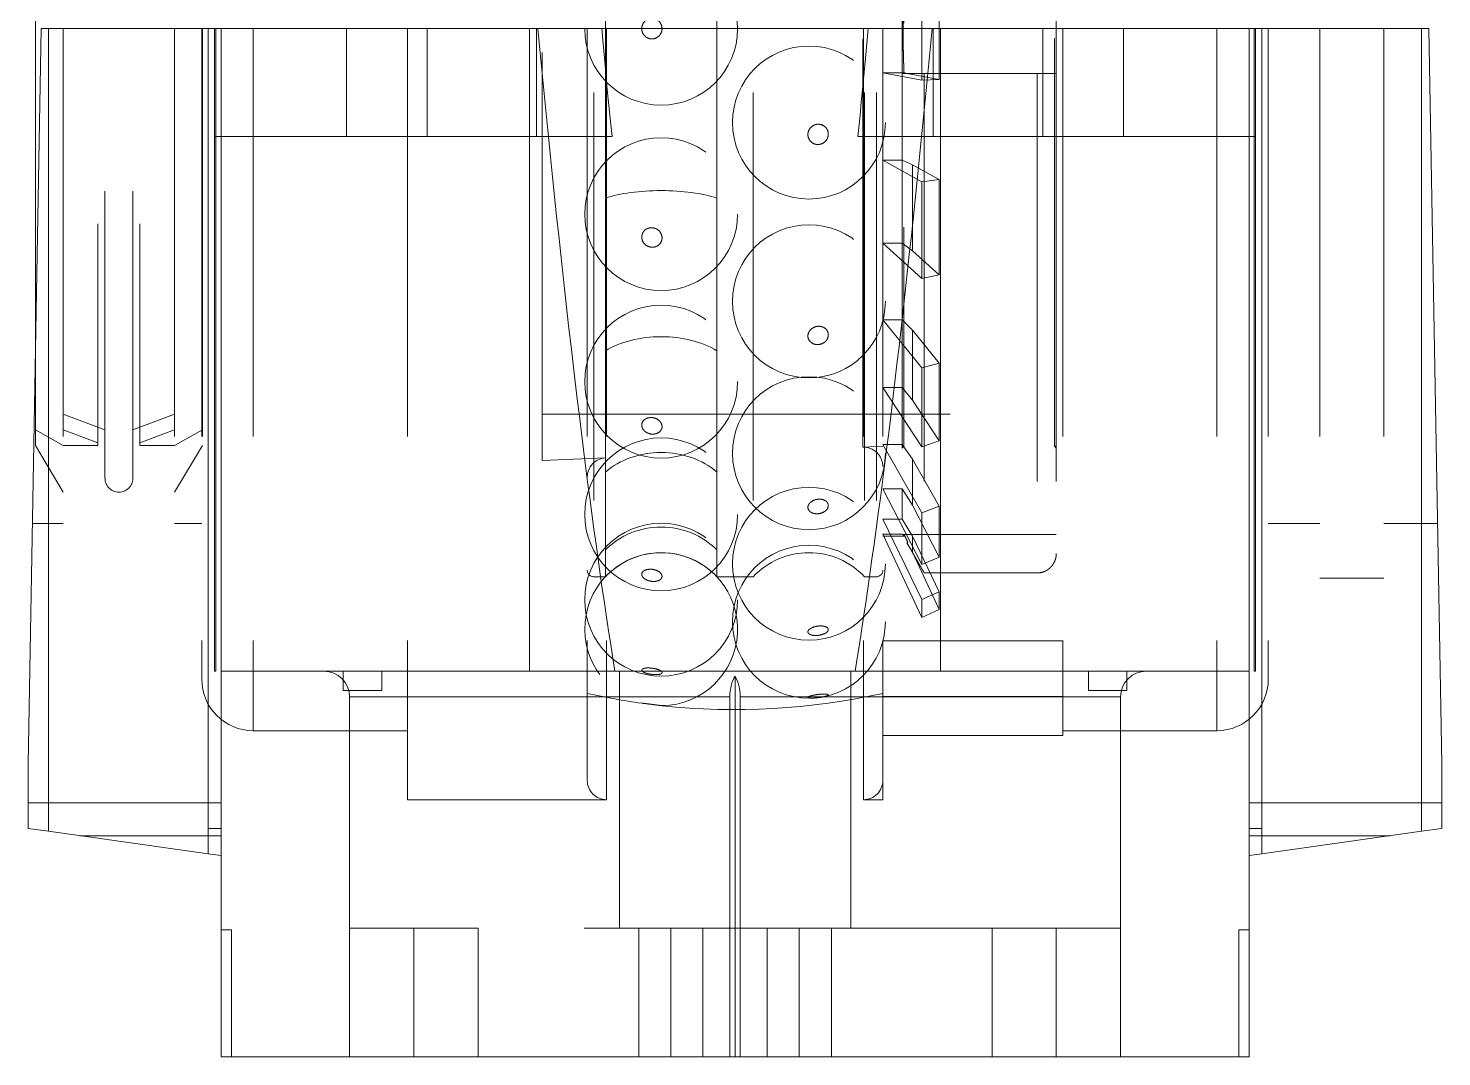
# Model space of a CAD drawing. Header units: millimetres. Extents: x -654804 to -654016, y 0 to 722.
# Drawn here: x -654229.8 to -654119.8, y 370.6 to 450.7 of the extents above; entities that cross this region are included whole.
import ezdxf

# ---------------------------------------------------------------- set-up
doc = ezdxf.new("R2010")
doc.units = ezdxf.units.MM
doc.linetypes.add('HIDDEN', pattern=[9.525, 6.35, -3.175])
for name, color, linetype, lineweight in [('Estreito visível (ISO)', 7, 'Continuous', 9), ('OCULTO', 3, 'HIDDEN', 5), ('Visível (ISO)', 7, 'Continuous', 9)]:
    doc.layers.add(name, color=color, linetype=linetype, lineweight=lineweight)

msp = doc.modelspace()

# ---------------------------------------------------------------- linework, layer by layer
at = {"layer": 'Estreito visível (ISO)'}
for p, q in [((-654228.25, 450.64), (-654228.25, 388.18)), ((-654205.05, 450.64), (-654205.05, 442.24)), ((-654198.78, 450.64), (-654198.78, 442.24)), ((-654190.25, 450.64), (-654190.25, 442.24)), ((-654184.81, 450.67), (-654184.81, 450.64)), ((-654164.81, 450.67), (-654164.81, 450.64)), ((-654159.38, 450.64), (-654159.38, 442.24)), ((-654150.85, 450.64), (-654150.85, 442.24)), ((-654144.58, 450.64), (-654144.58, 442.24)), ((-654121.38, 450.64), (-654121.38, 388.18)), ((-654175.21, 398.64), (-654204.81, 398.64)), ((-654144.81, 398.64), (-654174.41, 398.64))]:
    msp.add_line(p, q, dxfattribs=at)
at = {"layer": 'OCULTO', "ltscale": 5}
for p, q in [((-654185.81, 493.29), (-654185.81, 407.99)), ((-654173.4, 493.29), (-654173.4, 407.99)), ((-654164.73, 493.29), (-654164.73, 407.99)), ((-654163.81, 493.29), (-654163.81, 407.99)), ((-654223.85, 485.63), (-654223.85, 415.65)), ((-654221.68, 485.63), (-654221.68, 415.65)), ((-654184.9, 484.03), (-654184.9, 417.24)), ((-654224.39, 483.07), (-654224.39, 418.21)), ((-654221.14, 483.07), (-654221.14, 418.21)), ((-654164.87, 418.07), (-654164.87, 482.89)), ((-654161.67, 482.82), (-654161.67, 418.14)), ((-654149.95, 418.14), (-654149.95, 482.82)), ((-654184.9, 463.82), (-654184.9, 450.64)), ((-654176.23, 463.82), (-654176.23, 450.64)), ((-654160.28, 454.65), (-654160.28, 446.63)), ((-654158.92, 454.59), (-654158.92, 446.68)), ((-654161.81, 454.08), (-654161.81, 447.2)), ((-654149.81, 454.14), (-654149.81, 447.14)), ((-654227.1, 450.64), (-654227.1, 412.14)), ((-654218.43, 450.64), (-654218.43, 412.14)), ((-654216.31, 450.64), (-654216.31, 400.01)), ((-654216.26, 450.64), (-654216.26, 418.21)), ((-654215.21, 442.24), (-654215.21, 450.64)), ((-654214.81, 450.64), (-654214.81, 442.24)), ((-654212.31, 450.64), (-654212.31, 396.01)), ((-654200.31, 450.64), (-654200.31, 390.64)), ((-654190.81, 450.64), (-654190.81, 442.24)), ((-654189.81, 417.03), (-654189.81, 450.64)), ((-654186.31, 450.64), (-654186.31, 392.14)), ((-654184.9, 450.64), (-654184.9, 437.46)), ((-654184.81, 450.64), (-654184.81, 390.64)), ((-654176.23, 450.64), (-654176.23, 437.46)), ((-654164.81, 450.64), (-654164.81, 390.64)), ((-654163.31, 450.64), (-654163.31, 390.64)), ((-654158.81, 450.64), (-654158.81, 442.24)), ((-654149.31, 450.64), (-654149.31, 395.64)), ((-654137.31, 450.64), (-654137.31, 396.01)), ((-654134.81, 442.24), (-654134.81, 450.64)), ((-654134.42, 450.64), (-654134.42, 442.24)), ((-654133.31, 450.64), (-654133.31, 400.01)), ((-654129.31, 450.64), (-654129.31, 407.89)), ((-654124.31, 450.64), (-654124.31, 407.89)), ((-654163.31, 447.2), (-654160.28, 446.63)), ((-654163.31, 447.2), (-654161.81, 447.2)), ((-654161.81, 447.2), (-654161.81, 447.2)), ((-654161.66, 447.2), (-654161.81, 447.2)), ((-654161.81, 447.2), (-654161.81, 440.41)), ((-654161.35, 447.14), (-654161.66, 447.2)), ((-654161.01, 447.07), (-654161.43, 447.14)), ((-654161.43, 447.14), (-654161.35, 447.14)), ((-654161.01, 447.07), (-654161.01, 447.14)), ((-654158.92, 446.68), (-654161.01, 447.07)), ((-654160.28, 446.63), (-654158.92, 446.68)), ((-654160.08, 447.14), (-654160.08, 408.28)), ((-654151.31, 447.14), (-654160.08, 447.14)), ((-654149.81, 447.14), (-654151.31, 447.14)), ((-654151.31, 447.14), (-654151.31, 408.28)), ((-654149.81, 447.14), (-654149.81, 409.79)), ((-654163.31, 440.41), (-654161.81, 440.41)), ((-654160.28, 438.73), (-654163.31, 440.41)), ((-654161.81, 440.41), (-654161.81, 433.94)), ((-654161.81, 440.41), (-654161.01, 440.05)), ((-654161.01, 433.35), (-654161.01, 440.05)), ((-654161.01, 440.05), (-654158.92, 438.9)), ((-654158.92, 438.9), (-654160.28, 438.73)), ((-654160.28, 438.73), (-654160.28, 431.2)), ((-654158.92, 438.9), (-654158.92, 431.47)), ((-654184.9, 437.46), (-654184.9, 425.57)), ((-654176.23, 437.46), (-654176.23, 425.57)), ((-654163.31, 433.94), (-654160.28, 431.2)), ((-654163.31, 433.94), (-654161.81, 433.94)), ((-654161.01, 433.35), (-654161.81, 433.94)), ((-654161.81, 433.94), (-654161.81, 427.98)), ((-654158.92, 431.47), (-654161.01, 433.35)), ((-654160.28, 431.2), (-654158.92, 431.47)), ((-654163.31, 427.98), (-654161.81, 427.98)), ((-654160.28, 424.25), (-654163.31, 427.98)), ((-654161.81, 427.98), (-654161.81, 422.71)), ((-654161.81, 427.98), (-654161.01, 427.18)), ((-654161.01, 421.72), (-654161.01, 427.18)), ((-654161.01, 427.18), (-654158.92, 424.62)), ((-654229.26, 424.91), (-654229.26, 418.21)), ((-654184.9, 425.57), (-654184.9, 416.13)), ((-654176.23, 425.57), (-654176.23, 416.13)), ((-654158.92, 424.62), (-654160.28, 424.25)), ((-654158.92, 424.62), (-654158.92, 418.56)), ((-654160.28, 424.25), (-654160.28, 418.11)), ((-654163.31, 422.71), (-654160.28, 418.11)), ((-654163.31, 422.71), (-654161.81, 422.71)), ((-654161.01, 421.72), (-654161.81, 422.71)), ((-654161.81, 422.71), (-654161.81, 418.28)), ((-654158.92, 418.56), (-654161.01, 421.72)), ((-654227.1, 420.64), (-654223.85, 419.42)), ((-654218.43, 420.64), (-654221.68, 419.42)), ((-654189.81, 420.64), (-654149.81, 420.64)), ((-654229.26, 419.42), (-654227.1, 418.21)), ((-654227.1, 419.42), (-654224.39, 418.41)), ((-654218.43, 419.42), (-654221.14, 418.41)), ((-654216.26, 419.42), (-654218.43, 418.21)), ((-654229.26, 418.21), (-654227.1, 414.57)), ((-654224.39, 418.21), (-654227.1, 418.21)), ((-654218.43, 418.21), (-654221.14, 418.21)), ((-654216.26, 418.21), (-654218.43, 414.57)), ((-654163.31, 418.14), (-654164.87, 418.07)), ((-654163.31, 418.28), (-654161.81, 418.28)), ((-654160.28, 412.96), (-654163.31, 418.28)), ((-654161.81, 418.28), (-654161.81, 418)), ((-654161.81, 418.28), (-654161.01, 417.14)), ((-654161.67, 418.14), (-654161.81, 418)), ((-654161.81, 418.14), (-654161.67, 418.14)), ((-654160.28, 418.11), (-654158.92, 418.56)), ((-654149.95, 418.14), (-654149.81, 418)), ((-654149.95, 418.14), (-654149.81, 418.14)), ((-654184.9, 417.24), (-654189.81, 417.03)), ((-654161.01, 413.57), (-654161.01, 417.14)), ((-654161.01, 417.14), (-654158.92, 413.48)), ((-654184.9, 416.13), (-654184.9, 410.08)), ((-654176.23, 416.13), (-654176.23, 410.08)), ((-654163.31, 414.84), (-654160.28, 408.95)), ((-654163.31, 414.84), (-654161.81, 414.84)), ((-654161.01, 413.57), (-654161.81, 414.84)), ((-654161.81, 414.84), (-654161.81, 412.48)), ((-654158.92, 409.52), (-654161.01, 413.57)), ((-654158.92, 413.48), (-654160.28, 412.96)), ((-654160.28, 412.96), (-654160.28, 408.95)), ((-654158.92, 413.48), (-654158.92, 409.52)), ((-654227.1, 412.14), (-654229.49, 412.14)), ((-654216.31, 412.14), (-654218.43, 412.14)), ((-654163.31, 412.48), (-654161.81, 412.48)), ((-654160.28, 406.21), (-654163.31, 412.48)), ((-654161.81, 412.48), (-654161.01, 411.14)), ((-654129.31, 412.14), (-654133.31, 412.14)), ((-654120.14, 412.14), (-654124.31, 412.14)), ((-654163.31, 411.29), (-654160.28, 404.81)), ((-654163.31, 411.29), (-654161.81, 411.29)), ((-654163.31, 411.14), (-654161.66, 411.14)), ((-654161.81, 411.28), (-654161.81, 411.29)), ((-654161.81, 411.29), (-654161.81, 411.28)), ((-654161.66, 411.28), (-654161.81, 411.28)), ((-654161.73, 411.28), (-654161.66, 411.14)), ((-654161.66, 411.14), (-654161.66, 411.28)), ((-654161.35, 410.63), (-654161.66, 411.28)), ((-654161.65, 411.28), (-654161.66, 411.28)), ((-654149.81, 411.28), (-654161.65, 411.28)), ((-654161.01, 409.9), (-654161.43, 410.63)), ((-654161.43, 410.63), (-654161.35, 410.63)), ((-654161.01, 409.9), (-654161.01, 411.14)), ((-654161.01, 411.14), (-654158.92, 406.82)), ((-654184.9, 410.08), (-654184.9, 407.99)), ((-654176.23, 410.08), (-654176.23, 407.99)), ((-654158.92, 405.44), (-654161.01, 409.9)), ((-654160.28, 408.95), (-654158.92, 409.52)), ((-654160.08, 408.28), (-654151.31, 408.28)), ((-654184.9, 407.99), (-654185.81, 407.99)), ((-654173.4, 407.99), (-654176.23, 407.99)), ((-654163.81, 407.99), (-654164.73, 407.99)), ((-654124.31, 407.89), (-654129.31, 407.89)), ((-654158.92, 406.82), (-654160.28, 406.21)), ((-654160.28, 406.21), (-654160.28, 404.81)), ((-654158.92, 406.82), (-654158.92, 405.44)), ((-654160.28, 404.81), (-654158.92, 405.44)), ((-654163.31, 403.01), (-654149.31, 403.01)), ((-654205.31, 400.64), (-654205.31, 399.14)), ((-654202.31, 400.64), (-654202.31, 399.14)), ((-654183.81, 400.64), (-654183.81, 380.64)), ((-654165.81, 400.64), (-654165.81, 380.64)), ((-654147.31, 400.64), (-654147.31, 399.14)), ((-654144.31, 400.64), (-654144.31, 399.14)), ((-654202.31, 399.14), (-654205.31, 399.14)), ((-654149.31, 398.68), (-654163.31, 398.68)), ((-654144.31, 399.14), (-654147.31, 399.14)), ((-654200.31, 396.01), (-654212.31, 396.01)), ((-654137.31, 396.01), (-654149.31, 396.01)), ((-654149.31, 395.64), (-654163.31, 395.64)), ((-654184.81, 390.64), (-654200.31, 390.64)), ((-654163.31, 390.64), (-654164.81, 390.64)), ((-654229.81, 390.4), (-654214.81, 390.4)), ((-654119.81, 390.4), (-654134.81, 390.4)), ((-654225.8, 387.84), (-654214.81, 387.84)), ((-654123.83, 387.84), (-654134.81, 387.84)), ((-654194.81, 380.64), (-654204.81, 380.64)), ((-654199.81, 370.64), (-654199.81, 380.64)), ((-654154.81, 380.64), (-654194.81, 380.64)), ((-654194.81, 370.64), (-654194.81, 380.64)), ((-654182.31, 370.64), (-654182.31, 380.64)), ((-654179.81, 370.64), (-654179.81, 380.64)), ((-654177.31, 370.64), (-654177.31, 380.64)), ((-654172.31, 370.64), (-654172.31, 380.64)), ((-654169.81, 370.64), (-654169.81, 380.64)), ((-654167.31, 370.64), (-654167.31, 380.64)), ((-654144.81, 380.64), (-654154.81, 380.64)), ((-654154.81, 370.64), (-654154.81, 380.64)), ((-654149.81, 370.64), (-654149.81, 380.64)), ((-654214.01, 380.52), (-654214.81, 380.52)), ((-654214.01, 370.64), (-654214.01, 380.52)), ((-654135.61, 370.64), (-654135.61, 380.52)), ((-654134.81, 380.52), (-654135.61, 380.52))]:
    msp.add_line(p, q, dxfattribs=at)
for centre in [(-654169.06, 443.33), (-654169.06, 443.33), (-654180.56, 436.2), (-654169.06, 429.42), (-654169.06, 429.42), (-654180.56, 423.17), (-654169.06, 417.6), (-654169.06, 417.6), (-654180.56, 412.84), (-654169.06, 409), (-654169.06, 409), (-654180.56, 406.2), (-654169.06, 404.49), (-654169.06, 404.49)]:
    msp.add_circle(centre, 5.95, dxfattribs=at)
for centre, radius, start, end in [((-654180.56, 450.64), 5.95, 180, 179.7113), ((-654164.81, 416.57), 1.5, 0, 92.1488), ((-654184.81, 415.74), 1.5, 93.2651, 180), ((-654222.76, 415.65), 1.08, 180, 0), ((-654180.56, 403.91), 5.95, 270.6661, 255.304), ((-654180.56, 403.91), 5.95, 43.225, 136.775), ((-654169.06, 403.91), 5.95, 43.225, 136.775), ((-654185.81, 408.49), 0.5, 180, 270), ((-654163.81, 408.49), 0.5, 270, 0), ((-654212.31, 400.01), 4, 180, 270), ((-654137.31, 400.01), 4, 270, 0), ((-654174.81, 450.64), 52.99, 257.4651, 262.1246), ((-654174.81, 450.64), 52.99, 263.8454, 282.5349), ((-654184.81, 392.14), 1.5, 180, 270), ((-654164.81, 392.14), 1.5, 270, 0)]:
    msp.add_arc(centre, radius, start, end, dxfattribs=at)
for centre, major_axis, ratio, start_param, end_param in [((-654174.81, 1637.67), (0, -1265.67), 0.034921, 5.928828, 5.948478), ((-654174.81, 1637.67), (0, -1265.67), 0.034921, 0.334707, 0.354357), ((-654180.56, 436.2), (-5.95, 0), 0.309017, 3.896011, 5.528767), ((-654180.56, 423.17), (-5.95, 0), 0.587785, 3.896011, 5.528767), ((-654180.56, 412.84), (-5.95, 0), 0.809017, 3.896011, 5.528767), ((-654180.56, 406.2), (-5.95, 0), 0.951057, 3.896011, 5.528767)]:
    msp.add_ellipse(centre, major_axis=major_axis, ratio=ratio, start_param=start_param, end_param=end_param, dxfattribs=at)
for points, weights in [([(-654161.66, 454.08), (-654161.8, 450.64), (-654161.66, 447.2)], [1.07430869798, 1.07841238268, 1.07430869798]), ([(-654161.81, 447.14), (-654161.81, 447.17), (-654161.81, 447.2)], [1.00024539297, 1.00019062915, 1.00013535102]), ([(-654161.43, 447.14), (-654161.62, 447.14), (-654161.81, 447.14)], [1.00023587986, 1.00015372377, 1.00000509728]), ([(-654161.35, 447.14), (-654161.18, 447.14), (-654161.01, 447.14)], [1.00075636282, 1.00097974335, 1.00111944366]), ([(-654160.08, 447.14), (-654160.55, 447.14), (-654161.01, 447.14)], [1, 1.00035451558, 1.00033655733]), ([(-654161.81, 411.28), (-654161.81, 411.28), (-654161.81, 411.28)], [1, 1.00006805661, 1.00013535102]), ([(-654161.35, 410.63), (-654161.5, 410.96), (-654161.65, 411.28)], [1.00075636282, 1.00055729409, 1.00029176872]), ([(-654161.43, 410.63), (-654160.78, 409.49), (-654160.08, 408.28)], [1.00023587986, 1.000522526, 1])]:
    msp.add_rational_spline(points, weights, degree=2, dxfattribs=at)
for points, knots in [([(-654182.07, 450.64), (-654182.07, 450.7), (-654182.06, 450.8), (-654182, 450.99), (-654181.94, 451.09), (-654181.79, 451.26), (-654181.7, 451.32), (-654181.49, 451.41), (-654181.38, 451.43), (-654181.19, 451.43), (-654181.07, 451.41), (-654180.87, 451.32), (-654180.77, 451.26), (-654180.62, 451.09), (-654180.57, 450.99), (-654180.5, 450.8), (-654180.49, 450.7), (-654180.49, 450.57), (-654180.5, 450.48), (-654180.57, 450.28), (-654180.62, 450.19), (-654180.77, 450.02), (-654180.87, 449.95), (-654181.07, 449.86), (-654181.19, 449.84), (-654181.38, 449.84), (-654181.49, 449.86), (-654181.7, 449.95), (-654181.79, 450.02), (-654181.94, 450.19), (-654182, 450.28), (-654182.06, 450.48), (-654182.07, 450.57), (-654182.07, 450.64)], [0, 0, 0, 0, 0.0198918, 0.0198918, 0.0397835, 0.0397835, 0.0596753, 0.0596753, 0.0795671, 0.0795671, 0.0994588, 0.0994588, 0.1193506, 0.1193506, 0.1392423, 0.1392423, 0.1591341, 0.1591341, 0.1790259, 0.1790259, 0.1989176, 0.1989176, 0.2188094, 0.2188094, 0.2387012, 0.2387012, 0.2585929, 0.2585929, 0.2784847, 0.2784847, 0.2983765, 0.2983765, 0.3182682, 0.3182682, 0.3182682, 0.3182682]), ([(-654169.14, 442.4), (-654169.14, 442.33), (-654169.13, 442.24), (-654169.06, 442.05), (-654169, 441.95), (-654168.85, 441.79), (-654168.76, 441.72), (-654168.55, 441.64), (-654168.44, 441.62), (-654168.24, 441.63), (-654168.13, 441.65), (-654167.93, 441.74), (-654167.83, 441.81), (-654167.68, 441.98), (-654167.63, 442.08), (-654167.56, 442.27), (-654167.55, 442.36), (-654167.55, 442.49), (-654167.56, 442.59), (-654167.63, 442.78), (-654167.68, 442.87), (-654167.83, 443.03), (-654167.93, 443.1), (-654168.13, 443.18), (-654168.24, 443.2), (-654168.44, 443.2), (-654168.55, 443.18), (-654168.76, 443.08), (-654168.85, 443.01), (-654169, 442.85), (-654169.06, 442.75), (-654169.13, 442.56), (-654169.14, 442.46), (-654169.14, 442.4)], [0, 0, 0, 0, 0.0199596, 0.0199596, 0.0399192, 0.0399192, 0.0598788, 0.0598788, 0.0798384, 0.0798384, 0.099798, 0.099798, 0.1197576, 0.1197576, 0.1397172, 0.1397172, 0.1596768, 0.1596768, 0.1796364, 0.1796364, 0.199596, 0.199596, 0.2195556, 0.2195556, 0.2395152, 0.2395152, 0.2594748, 0.2594748, 0.2794344, 0.2794344, 0.299394, 0.299394, 0.3193536, 0.3193536, 0.3193536, 0.3193536]), ([(-654169.14, 442.4), (-654169.14, 442.46), (-654169.13, 442.56), (-654169.06, 442.75), (-654169, 442.85), (-654168.85, 443.02), (-654168.76, 443.09), (-654168.55, 443.18), (-654168.44, 443.2), (-654168.24, 443.2), (-654168.13, 443.19), (-654167.93, 443.1), (-654167.83, 443.03), (-654167.68, 442.87), (-654167.63, 442.78), (-654167.56, 442.59), (-654167.55, 442.49), (-654167.55, 442.36), (-654167.56, 442.27), (-654167.63, 442.08), (-654167.68, 441.98), (-654167.83, 441.81), (-654167.93, 441.74), (-654168.13, 441.65), (-654168.24, 441.63), (-654168.44, 441.62), (-654168.55, 441.64), (-654168.76, 441.72), (-654168.85, 441.79), (-654169, 441.95), (-654169.06, 442.05), (-654169.13, 442.24), (-654169.14, 442.33), (-654169.14, 442.4)], [0, 0, 0, 0, 0.0199596, 0.0199596, 0.0399192, 0.0399192, 0.0598788, 0.0598788, 0.0798384, 0.0798384, 0.099798, 0.099798, 0.1197576, 0.1197576, 0.1397172, 0.1397172, 0.1596768, 0.1596768, 0.1796364, 0.1796364, 0.199596, 0.199596, 0.2195556, 0.2195556, 0.2395152, 0.2395152, 0.2594748, 0.2594748, 0.2794344, 0.2794344, 0.299394, 0.299394, 0.3193536, 0.3193536, 0.3193536, 0.3193536]), ([(-654182.07, 434.42), (-654182.07, 434.48), (-654182.06, 434.57), (-654182, 434.75), (-654181.94, 434.85), (-654181.79, 435), (-654181.7, 435.06), (-654181.49, 435.13), (-654181.38, 435.15), (-654181.19, 435.14), (-654181.07, 435.12), (-654180.87, 435.03), (-654180.77, 434.96), (-654180.62, 434.79), (-654180.57, 434.7), (-654180.5, 434.51), (-654180.49, 434.42), (-654180.49, 434.3), (-654180.5, 434.21), (-654180.57, 434.03), (-654180.62, 433.93), (-654180.77, 433.78), (-654180.87, 433.72), (-654181.07, 433.64), (-654181.19, 433.63), (-654181.38, 433.64), (-654181.49, 433.66), (-654181.7, 433.75), (-654181.79, 433.82), (-654181.94, 433.98), (-654182, 434.08), (-654182.06, 434.27), (-654182.07, 434.36), (-654182.07, 434.42)], [0, 0, 0, 0, 0.0198918, 0.0198918, 0.0397835, 0.0397835, 0.0596753, 0.0596753, 0.0795671, 0.0795671, 0.0994588, 0.0994588, 0.1193506, 0.1193506, 0.1392423, 0.1392423, 0.1591341, 0.1591341, 0.1790259, 0.1790259, 0.1989176, 0.1989176, 0.2188094, 0.2188094, 0.2387012, 0.2387012, 0.2585929, 0.2585929, 0.2784847, 0.2784847, 0.2983765, 0.2983765, 0.3182682, 0.3182682, 0.3182682, 0.3182682]), ([(-654169.14, 426.72), (-654169.14, 426.66), (-654169.13, 426.58), (-654169.06, 426.41), (-654169, 426.32), (-654168.85, 426.19), (-654168.76, 426.13), (-654168.55, 426.06), (-654168.44, 426.05), (-654168.24, 426.06), (-654168.13, 426.08), (-654167.93, 426.18), (-654167.83, 426.24), (-654167.68, 426.4), (-654167.63, 426.49), (-654167.56, 426.67), (-654167.55, 426.75), (-654167.55, 426.87), (-654167.56, 426.95), (-654167.63, 427.12), (-654167.68, 427.21), (-654167.83, 427.35), (-654167.93, 427.4), (-654168.13, 427.47), (-654168.24, 427.48), (-654168.44, 427.47), (-654168.55, 427.45), (-654168.76, 427.36), (-654168.85, 427.29), (-654169, 427.13), (-654169.06, 427.04), (-654169.13, 426.87), (-654169.14, 426.78), (-654169.14, 426.72)], [0, 0, 0, 0, 0.0199596, 0.0199596, 0.0399192, 0.0399192, 0.0598788, 0.0598788, 0.0798384, 0.0798384, 0.099798, 0.099798, 0.1197576, 0.1197576, 0.1397172, 0.1397172, 0.1596768, 0.1596768, 0.1796364, 0.1796364, 0.199596, 0.199596, 0.2195556, 0.2195556, 0.2395152, 0.2395152, 0.2594748, 0.2594748, 0.2794344, 0.2794344, 0.299394, 0.299394, 0.3193536, 0.3193536, 0.3193536, 0.3193536]), ([(-654169.14, 426.72), (-654169.14, 426.78), (-654169.13, 426.87), (-654169.06, 427.04), (-654169, 427.13), (-654168.85, 427.29), (-654168.76, 427.36), (-654168.55, 427.45), (-654168.44, 427.47), (-654168.24, 427.48), (-654168.13, 427.47), (-654167.93, 427.4), (-654167.83, 427.35), (-654167.68, 427.21), (-654167.63, 427.12), (-654167.56, 426.95), (-654167.55, 426.87), (-654167.55, 426.75), (-654167.56, 426.67), (-654167.63, 426.49), (-654167.68, 426.4), (-654167.83, 426.24), (-654167.93, 426.18), (-654168.13, 426.09), (-654168.24, 426.06), (-654168.44, 426.05), (-654168.55, 426.06), (-654168.76, 426.13), (-654168.85, 426.19), (-654169, 426.32), (-654169.06, 426.41), (-654169.13, 426.58), (-654169.14, 426.66), (-654169.14, 426.72)], [0, 0, 0, 0, 0.0199596, 0.0199596, 0.0399192, 0.0399192, 0.0598788, 0.0598788, 0.0798384, 0.0798384, 0.099798, 0.099798, 0.1197576, 0.1197576, 0.1397172, 0.1397172, 0.1596768, 0.1596768, 0.1796364, 0.1796364, 0.199596, 0.199596, 0.2195556, 0.2195556, 0.2395152, 0.2395152, 0.2594748, 0.2594748, 0.2794344, 0.2794344, 0.299394, 0.299394, 0.3193536, 0.3193536, 0.3193536, 0.3193536]), ([(-654182.07, 419.79), (-654182.07, 419.84), (-654182.06, 419.92), (-654182, 420.07), (-654181.94, 420.15), (-654181.79, 420.27), (-654181.7, 420.32), (-654181.49, 420.37), (-654181.38, 420.38), (-654181.19, 420.37), (-654181.07, 420.34), (-654180.87, 420.26), (-654180.77, 420.19), (-654180.62, 420.05), (-654180.57, 419.97), (-654180.5, 419.8), (-654180.49, 419.73), (-654180.49, 419.62), (-654180.5, 419.54), (-654180.57, 419.39), (-654180.62, 419.32), (-654180.77, 419.19), (-654180.87, 419.15), (-654181.07, 419.09), (-654181.19, 419.08), (-654181.38, 419.09), (-654181.49, 419.12), (-654181.7, 419.21), (-654181.79, 419.27), (-654181.94, 419.41), (-654182, 419.5), (-654182.06, 419.66), (-654182.07, 419.73), (-654182.07, 419.79)], [0, 0, 0, 0, 0.0198918, 0.0198918, 0.0397835, 0.0397835, 0.0596753, 0.0596753, 0.0795671, 0.0795671, 0.0994588, 0.0994588, 0.1193506, 0.1193506, 0.1392423, 0.1392423, 0.1591341, 0.1591341, 0.1790259, 0.1790259, 0.1989176, 0.1989176, 0.2188094, 0.2188094, 0.2387012, 0.2387012, 0.2585929, 0.2585929, 0.2784847, 0.2784847, 0.2983765, 0.2983765, 0.3182682, 0.3182682, 0.3182682, 0.3182682]), ([(-654169.14, 413.39), (-654169.14, 413.34), (-654169.13, 413.27), (-654169.06, 413.14), (-654169, 413.08), (-654168.85, 412.97), (-654168.76, 412.93), (-654168.55, 412.89), (-654168.44, 412.88), (-654168.24, 412.9), (-654168.13, 412.92), (-654167.93, 413.01), (-654167.83, 413.06), (-654167.68, 413.19), (-654167.63, 413.27), (-654167.56, 413.41), (-654167.55, 413.48), (-654167.55, 413.57), (-654167.56, 413.64), (-654167.63, 413.77), (-654167.68, 413.84), (-654167.83, 413.94), (-654167.93, 413.98), (-654168.13, 414.03), (-654168.24, 414.03), (-654168.44, 414.01), (-654168.55, 413.99), (-654168.76, 413.91), (-654168.85, 413.85), (-654169, 413.72), (-654169.06, 413.65), (-654169.13, 413.5), (-654169.14, 413.43), (-654169.14, 413.39)], [0, 0, 0, 0, 0.0199596, 0.0199596, 0.0399192, 0.0399192, 0.0598788, 0.0598788, 0.0798384, 0.0798384, 0.099798, 0.099798, 0.1197576, 0.1197576, 0.1397172, 0.1397172, 0.1596768, 0.1596768, 0.1796364, 0.1796364, 0.199596, 0.199596, 0.2195556, 0.2195556, 0.2395152, 0.2395152, 0.2594748, 0.2594748, 0.2794344, 0.2794344, 0.299394, 0.299394, 0.3193536, 0.3193536, 0.3193536, 0.3193536]), ([(-654169.14, 413.39), (-654169.14, 413.44), (-654169.13, 413.5), (-654169.06, 413.65), (-654169, 413.72), (-654168.85, 413.85), (-654168.76, 413.91), (-654168.55, 413.99), (-654168.44, 414.01), (-654168.24, 414.03), (-654168.13, 414.03), (-654167.93, 413.98), (-654167.83, 413.94), (-654167.68, 413.84), (-654167.63, 413.77), (-654167.56, 413.64), (-654167.55, 413.57), (-654167.55, 413.48), (-654167.56, 413.41), (-654167.63, 413.27), (-654167.68, 413.19), (-654167.83, 413.06), (-654167.93, 413.01), (-654168.13, 412.93), (-654168.24, 412.9), (-654168.44, 412.88), (-654168.55, 412.89), (-654168.76, 412.93), (-654168.85, 412.97), (-654169, 413.08), (-654169.06, 413.14), (-654169.13, 413.28), (-654169.14, 413.34), (-654169.14, 413.39)], [0, 0, 0, 0, 0.0199596, 0.0199596, 0.0399192, 0.0399192, 0.0598788, 0.0598788, 0.0798384, 0.0798384, 0.099798, 0.099798, 0.1197576, 0.1197576, 0.1397172, 0.1397172, 0.1596768, 0.1596768, 0.1796364, 0.1796364, 0.199596, 0.199596, 0.2195556, 0.2195556, 0.2395152, 0.2395152, 0.2594748, 0.2594748, 0.2794344, 0.2794344, 0.299394, 0.299394, 0.3193536, 0.3193536, 0.3193536, 0.3193536]), ([(-654151.31, 408.28), (-654151.22, 408.28), (-654151.12, 408.29), (-654150.92, 408.33), (-654150.83, 408.36), (-654150.65, 408.43), (-654150.56, 408.48), (-654150.4, 408.59), (-654150.32, 408.66), (-654150.19, 408.79), (-654150.12, 408.87), (-654150.01, 409.04), (-654149.96, 409.13), (-654149.89, 409.3), (-654149.86, 409.39), (-654149.82, 409.59), (-654149.81, 409.69), (-654149.81, 409.79)], [0, 0, 0, 0, 0.277372, 0.277372, 0.554744, 0.554744, 0.832599, 0.832599, 1.110454, 1.110454, 1.388917, 1.388917, 1.66738, 1.66738, 1.946386, 1.946386, 2.225392, 2.225392, 2.225392, 2.225392]), ([(-654182.07, 408.18), (-654182.07, 408.22), (-654182.06, 408.27), (-654182, 408.38), (-654181.94, 408.43), (-654181.79, 408.51), (-654181.7, 408.54), (-654181.49, 408.57), (-654181.38, 408.58), (-654181.19, 408.56), (-654181.07, 408.53), (-654180.87, 408.46), (-654180.77, 408.41), (-654180.62, 408.3), (-654180.57, 408.23), (-654180.5, 408.11), (-654180.49, 408.06), (-654180.49, 407.98), (-654180.5, 407.93), (-654180.57, 407.82), (-654180.62, 407.77), (-654180.77, 407.68), (-654180.87, 407.65), (-654181.07, 407.62), (-654181.19, 407.62), (-654181.38, 407.64), (-654181.49, 407.66), (-654181.7, 407.74), (-654181.79, 407.79), (-654181.94, 407.9), (-654182, 407.96), (-654182.06, 408.08), (-654182.07, 408.14), (-654182.07, 408.18)], [0, 0, 0, 0, 0.0198918, 0.0198918, 0.0397835, 0.0397835, 0.0596753, 0.0596753, 0.0795671, 0.0795671, 0.0994588, 0.0994588, 0.1193506, 0.1193506, 0.1392423, 0.1392423, 0.1591341, 0.1591341, 0.1790259, 0.1790259, 0.1989176, 0.1989176, 0.2188094, 0.2188094, 0.2387012, 0.2387012, 0.2585929, 0.2585929, 0.2784847, 0.2784847, 0.2983765, 0.2983765, 0.3182682, 0.3182682, 0.3182682, 0.3182682]), ([(-654169.14, 403.7), (-654169.14, 403.67), (-654169.13, 403.63), (-654169.06, 403.55), (-654169, 403.51), (-654168.85, 403.45), (-654168.76, 403.43), (-654168.55, 403.41), (-654168.44, 403.41), (-654168.24, 403.44), (-654168.13, 403.46), (-654167.93, 403.52), (-654167.83, 403.56), (-654167.68, 403.65), (-654167.63, 403.7), (-654167.56, 403.8), (-654167.55, 403.84), (-654167.55, 403.9), (-654167.56, 403.95), (-654167.63, 404.03), (-654167.68, 404.07), (-654167.83, 404.12), (-654167.93, 404.15), (-654168.13, 404.16), (-654168.24, 404.16), (-654168.44, 404.14), (-654168.55, 404.12), (-654168.76, 404.05), (-654168.85, 404.01), (-654169, 403.92), (-654169.06, 403.87), (-654169.13, 403.77), (-654169.14, 403.73), (-654169.14, 403.7)], [0, 0, 0, 0, 0.0199596, 0.0199596, 0.0399192, 0.0399192, 0.0598788, 0.0598788, 0.0798384, 0.0798384, 0.099798, 0.099798, 0.1197576, 0.1197576, 0.1397172, 0.1397172, 0.1596768, 0.1596768, 0.1796364, 0.1796364, 0.199596, 0.199596, 0.2195556, 0.2195556, 0.2395152, 0.2395152, 0.2594748, 0.2594748, 0.2794344, 0.2794344, 0.299394, 0.299394, 0.3193536, 0.3193536, 0.3193536, 0.3193536]), ([(-654169.14, 403.7), (-654169.14, 403.73), (-654169.13, 403.77), (-654169.06, 403.87), (-654169, 403.92), (-654168.85, 404.01), (-654168.76, 404.05), (-654168.55, 404.12), (-654168.44, 404.14), (-654168.24, 404.16), (-654168.13, 404.16), (-654167.93, 404.15), (-654167.83, 404.12), (-654167.68, 404.07), (-654167.63, 404.03), (-654167.56, 403.95), (-654167.55, 403.9), (-654167.55, 403.84), (-654167.56, 403.8), (-654167.63, 403.7), (-654167.68, 403.65), (-654167.83, 403.56), (-654167.93, 403.52), (-654168.13, 403.46), (-654168.24, 403.44), (-654168.44, 403.41), (-654168.55, 403.41), (-654168.76, 403.43), (-654168.85, 403.45), (-654169, 403.51), (-654169.06, 403.55), (-654169.13, 403.63), (-654169.14, 403.67), (-654169.14, 403.7)], [0, 0, 0, 0, 0.0199596, 0.0199596, 0.0399192, 0.0399192, 0.0598788, 0.0598788, 0.0798384, 0.0798384, 0.099798, 0.099798, 0.1197576, 0.1197576, 0.1397172, 0.1397172, 0.1596768, 0.1596768, 0.1796364, 0.1796364, 0.199596, 0.199596, 0.2195556, 0.2195556, 0.2395152, 0.2395152, 0.2594748, 0.2594748, 0.2794344, 0.2794344, 0.299394, 0.299394, 0.3193536, 0.3193536, 0.3193536, 0.3193536]), ([(-654182.07, 400.72), (-654182.07, 400.7), (-654182.06, 400.67), (-654182, 400.6), (-654181.94, 400.57), (-654181.79, 400.5), (-654181.7, 400.47), (-654181.49, 400.41), (-654181.38, 400.4), (-654181.19, 400.37), (-654181.07, 400.37), (-654180.87, 400.37), (-654180.77, 400.38), (-654180.62, 400.41), (-654180.57, 400.44), (-654180.5, 400.49), (-654180.49, 400.52), (-654180.49, 400.56), (-654180.5, 400.59), (-654180.57, 400.66), (-654180.62, 400.69), (-654180.77, 400.76), (-654180.87, 400.79), (-654181.07, 400.84), (-654181.19, 400.86), (-654181.38, 400.89), (-654181.49, 400.89), (-654181.7, 400.89), (-654181.79, 400.88), (-654181.94, 400.85), (-654182, 400.82), (-654182.06, 400.77), (-654182.07, 400.74), (-654182.07, 400.72)], [0, 0, 0, 0, 0.0198918, 0.0198918, 0.0397835, 0.0397835, 0.0596753, 0.0596753, 0.0795671, 0.0795671, 0.0994588, 0.0994588, 0.1193506, 0.1193506, 0.1392423, 0.1392423, 0.1591341, 0.1591341, 0.1790259, 0.1790259, 0.1989176, 0.1989176, 0.2188094, 0.2188094, 0.2387012, 0.2387012, 0.2585929, 0.2585929, 0.2784847, 0.2784847, 0.2983765, 0.2983765, 0.3182682, 0.3182682, 0.3182682, 0.3182682]), ([(-654169.14, 398.61), (-654169.14, 398.62), (-654169.13, 398.63), (-654169.06, 398.67), (-654169, 398.69), (-654168.85, 398.74), (-654168.76, 398.76), (-654168.55, 398.8), (-654168.44, 398.82), (-654168.24, 398.84), (-654168.13, 398.85), (-654167.93, 398.86), (-654167.83, 398.86), (-654167.68, 398.85), (-654167.63, 398.85), (-654167.56, 398.82), (-654167.55, 398.81), (-654167.55, 398.79), (-654167.56, 398.77), (-654167.63, 398.73), (-654167.68, 398.71), (-654167.83, 398.67), (-654167.93, 398.65), (-654168.13, 398.61), (-654168.24, 398.59), (-654168.44, 398.57), (-654168.55, 398.56), (-654168.76, 398.54), (-654168.85, 398.54), (-654169, 398.55), (-654169.06, 398.56), (-654169.13, 398.58), (-654169.14, 398.6), (-654169.14, 398.61)], [0, 0, 0, 0, 0.0199596, 0.0199596, 0.0399192, 0.0399192, 0.0598788, 0.0598788, 0.0798384, 0.0798384, 0.099798, 0.099798, 0.1197576, 0.1197576, 0.1397172, 0.1397172, 0.1596768, 0.1596768, 0.1796364, 0.1796364, 0.199596, 0.199596, 0.2195556, 0.2195556, 0.2395152, 0.2395152, 0.2594748, 0.2594748, 0.2794344, 0.2794344, 0.299394, 0.299394, 0.3193536, 0.3193536, 0.3193536, 0.3193536]), ([(-654169.14, 398.61), (-654169.14, 398.6), (-654169.13, 398.58), (-654169.06, 398.56), (-654169, 398.55), (-654168.85, 398.54), (-654168.76, 398.54), (-654168.55, 398.56), (-654168.44, 398.57), (-654168.24, 398.59), (-654168.13, 398.61), (-654167.93, 398.65), (-654167.83, 398.67), (-654167.68, 398.71), (-654167.63, 398.73), (-654167.56, 398.77), (-654167.55, 398.79), (-654167.55, 398.81), (-654167.56, 398.82), (-654167.63, 398.85), (-654167.68, 398.85), (-654167.83, 398.86), (-654167.93, 398.86), (-654168.13, 398.85), (-654168.24, 398.84), (-654168.44, 398.82), (-654168.55, 398.8), (-654168.76, 398.76), (-654168.85, 398.74), (-654169, 398.69), (-654169.06, 398.67), (-654169.13, 398.63), (-654169.14, 398.62), (-654169.14, 398.61)], [0, 0, 0, 0, 0.0199596, 0.0199596, 0.0399192, 0.0399192, 0.0598788, 0.0598788, 0.0798384, 0.0798384, 0.099798, 0.099798, 0.1197576, 0.1197576, 0.1397172, 0.1397172, 0.1596768, 0.1596768, 0.1796364, 0.1796364, 0.199596, 0.199596, 0.2195556, 0.2195556, 0.2395152, 0.2395152, 0.2594748, 0.2594748, 0.2794344, 0.2794344, 0.299394, 0.299394, 0.3193536, 0.3193536, 0.3193536, 0.3193536]), ([(-654180.49, 397.96), (-654180.49, 397.96), (-654180.5, 397.96), (-654180.57, 397.97), (-654180.62, 397.97), (-654180.77, 397.99), (-654180.87, 398), (-654181.07, 398.03), (-654181.19, 398.04), (-654181.38, 398.07), (-654181.49, 398.08), (-654181.7, 398.11), (-654181.79, 398.12), (-654181.94, 398.14), (-654182, 398.14), (-654182.06, 398.15), (-654182.07, 398.15), (-654182.07, 398.15)], [0.1591341, 0.1591341, 0.1591341, 0.1591341, 0.1790259, 0.1790259, 0.1989176, 0.1989176, 0.2188094, 0.2188094, 0.2387012, 0.2387012, 0.2585929, 0.2585929, 0.2784847, 0.2784847, 0.2983765, 0.2983765, 0.3182682, 0.3182682, 0.3182682, 0.3182682])]:
    msp.add_open_spline(points, degree=3, knots=knots, dxfattribs=at)
at = {"layer": 'Visível (ISO)'}
for p, q in [((-654229.26, 483.07), (-654229.26, 424.91)), ((-654229.81, 393.4), (-654228.81, 450.64)), ((-654228.25, 450.64), (-654228.81, 450.64)), ((-654228.25, 450.64), (-654215.81, 450.64)), ((-654227.1, 450.67), (-654227.1, 450.64)), ((-654225.31, 450.67), (-654225.31, 450.64)), ((-654220.21, 450.67), (-654220.21, 450.64)), ((-654218.43, 450.67), (-654218.43, 450.64)), ((-654216.26, 450.67), (-654216.26, 450.64)), ((-654215.31, 450.64), (-654215.81, 450.64)), ((-654215.81, 450.64), (-654215.81, 388.4)), ((-654205.05, 450.64), (-654215.31, 450.64)), ((-654215.31, 400.64), (-654215.31, 450.64)), ((-654198.78, 450.64), (-654205.05, 450.64)), ((-654190.25, 450.64), (-654198.78, 450.64)), ((-654190.25, 450.64), (-654185.18, 450.64)), ((-654189.81, 450.64), (-654189.81, 450.67)), ((-654186.31, 450.67), (-654186.31, 450.64)), ((-654164.45, 450.64), (-654185.18, 450.64)), ((-654184.62, 450.64), (-654184.62, 450.67)), ((-654165.01, 450.64), (-654165.01, 450.67)), ((-654164.45, 450.64), (-654159.38, 450.64)), ((-654163.31, 450.67), (-654163.31, 450.64)), ((-654150.85, 450.64), (-654159.38, 450.64)), ((-654144.58, 450.64), (-654150.85, 450.64)), ((-654149.31, 450.67), (-654149.31, 450.64)), ((-654134.31, 450.64), (-654144.58, 450.64)), ((-654133.81, 450.64), (-654134.31, 450.64)), ((-654134.31, 450.64), (-654134.31, 400.64)), ((-654133.81, 450.64), (-654121.38, 450.64)), ((-654133.81, 388.4), (-654133.81, 450.64)), ((-654120.81, 450.64), (-654121.38, 450.64)), ((-654120.81, 450.64), (-654119.81, 393.4)), ((-654215.21, 442.24), (-654215.31, 442.24)), ((-654214.81, 442.24), (-654215.21, 442.24)), ((-654215.21, 442.24), (-654215.21, 400.64)), ((-654214.81, 400.64), (-654214.81, 442.24)), ((-654190.81, 442.24), (-654214.81, 442.24)), ((-654190.81, 442.24), (-654189.33, 442.24)), ((-654190.81, 442.24), (-654190.81, 400.64)), ((-654184.36, 442.24), (-654189.33, 442.24)), ((-654160.29, 442.24), (-654165.26, 442.24)), ((-654160.29, 442.24), (-654158.81, 442.24)), ((-654134.81, 442.24), (-654158.81, 442.24)), ((-654158.81, 442.24), (-654158.81, 400.64)), ((-654134.81, 442.24), (-654134.81, 400.64)), ((-654134.42, 442.24), (-654134.81, 442.24)), ((-654134.42, 400.64), (-654134.42, 442.24)), ((-654134.31, 442.24), (-654134.42, 442.24)), ((-654215.21, 400.64), (-654215.31, 400.64)), ((-654214.81, 370.64), (-654214.81, 400.64)), ((-654214.81, 400.64), (-654206.81, 400.64)), ((-654142.81, 400.64), (-654206.81, 400.64)), ((-654142.81, 400.64), (-654134.81, 400.64)), ((-654134.81, 400.64), (-654134.81, 370.64)), ((-654134.31, 400.64), (-654134.42, 400.64)), ((-654174.81, 370.64), (-654174.81, 400.24)), ((-654204.81, 398.64), (-654204.81, 370.64)), ((-654175.21, 370.64), (-654175.21, 398.64)), ((-654174.41, 398.64), (-654174.41, 370.64)), ((-654144.81, 370.64), (-654144.81, 398.64)), ((-654229.81, 388.4), (-654229.81, 393.4)), ((-654119.81, 393.4), (-654119.81, 388.4)), ((-654229.81, 388.4), (-654228.25, 388.18)), ((-654215.81, 388.4), (-654215.81, 386.43)), ((-654214.81, 388.4), (-654215.81, 388.4)), ((-654133.81, 388.4), (-654134.81, 388.4)), ((-654133.81, 386.43), (-654133.81, 388.4)), ((-654121.38, 388.18), (-654119.81, 388.4)), ((-654215.81, 386.43), (-654228.25, 388.18)), ((-654121.38, 388.18), (-654133.81, 386.43)), ((-654215.81, 386.43), (-654214.81, 386.29)), ((-654134.81, 386.29), (-654133.81, 386.43)), ((-654204.81, 370.64), (-654214.81, 370.64)), ((-654175.21, 370.64), (-654204.81, 370.64)), ((-654174.81, 370.64), (-654175.21, 370.64)), ((-654174.41, 370.64), (-654174.81, 370.64)), ((-654144.81, 370.64), (-654174.41, 370.64)), ((-654134.81, 370.64), (-654144.81, 370.64))]:
    msp.add_line(p, q, dxfattribs=at)
for centre, radius, start, end in [((-654180.56, 450.64), 5.95, 179.7113, 180), ((-654206.81, 398.64), 2, 0, 90), ((-654142.81, 398.64), 2, 90, 180)]:
    msp.add_arc(centre, radius, start, end, dxfattribs=at)
for centre, major_axis, ratio, start_param, end_param in [((-654181.39, 715.64), (0, -286.36), 0.034921, 5.894468, 5.981138), ((-654168.24, 715.64), (0, -286.36), 0.034921, 0.302047, 0.388717), ((-654174.81, 1637.67), (0, -1265.67), 0.034921, 5.948478, 6.07006), ((-654174.81, 1637.67), (0, -1265.67), 0.034921, 0.213125, 0.334707), ((-654174.21, 398.64), (0, -2), 0.5, 3.785094, 4.712389), ((-654175.41, 398.64), (0, 2), 0.5, 4.712389, 5.639684)]:
    msp.add_ellipse(centre, major_axis=major_axis, ratio=ratio, start_param=start_param, end_param=end_param, dxfattribs=at)

doc.saveas('drawing.dxf')
